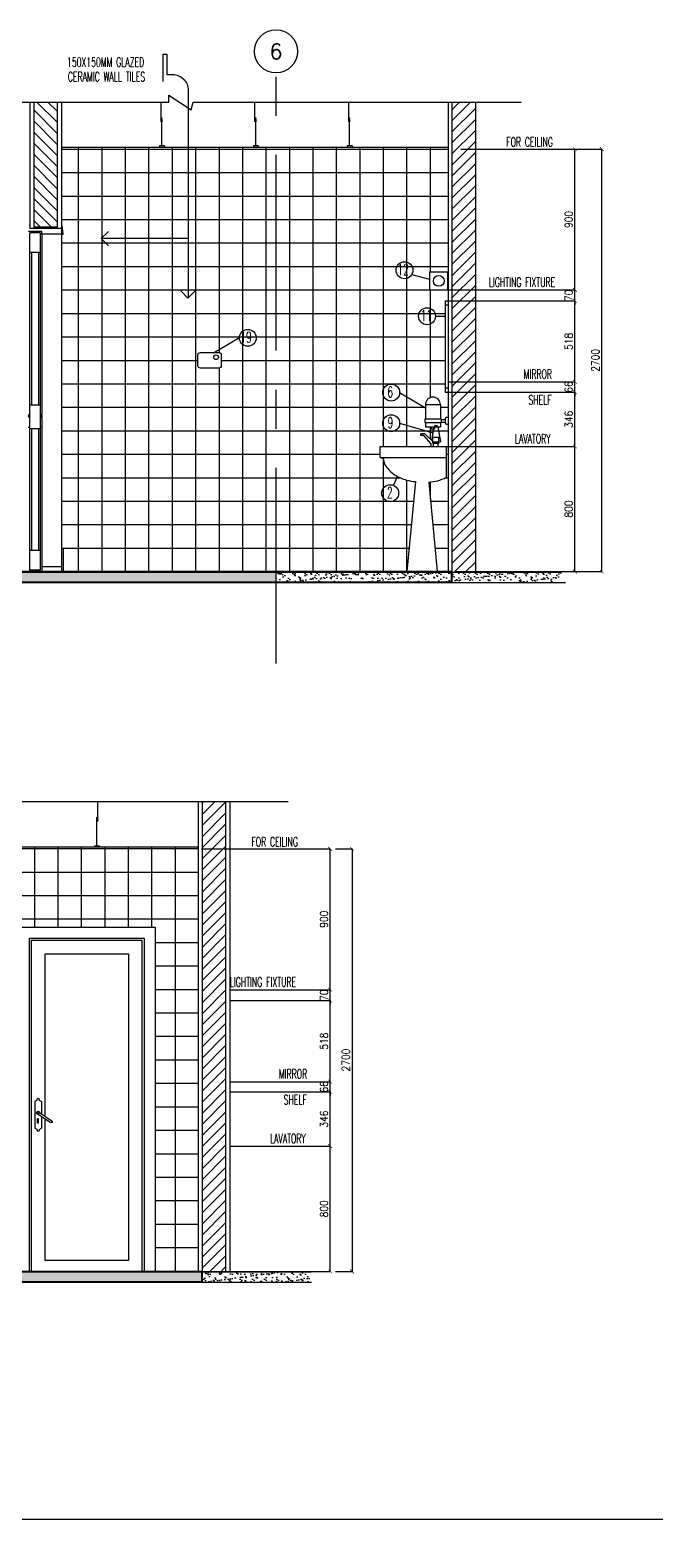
# Model space of a CAD drawing. Extents: x -139655 to -110778, y 166361 to 186286.
# Drawn here: x -131664 to -127663, y 166361 to 175879 of the extents above; entities that cross this region are included whole.
import ezdxf
from ezdxf.enums import TextEntityAlignment as Align

# ---------------------------------------------------------------- set-up
doc = ezdxf.new("R2010")
doc.units = 0
doc.header["$LTSCALE"] = 500
doc.header["$MEASUREMENT"] = 0
for name, pattern in [('CENTERX2', [4, 2.5, -0.5, 0.5, -0.5]), ('DASHED', [0.75, 0.5, -0.25]), ('HIDDEN2', [0.1875, 0.125, -0.0625])]:
    doc.linetypes.add(name, pattern=pattern)
doc.layers.get('0').update_dxf_attribs({"linetype": 'CONTINUOUS'})
doc.layers.get('DEFPOINTS').update_dxf_attribs({"linetype": 'CONTINUOUS'})
for name, color, linetype in [('AX-CR', 2, 'CONTINUOUS'), ('AX-TXT', 2, 'CONTINUOUS'), ('AXES', 11, 'CENTERX2'), ('CONC', 3, 'CONTINUOUS'), ('DIM1', 2, 'CONTINUOUS'), ('Dimout', 4, 'CONTINUOUS'), ('DW', 7, 'CONTINUOUS'), ('ELE', 3, 'CONTINUOUS'), ('ELV', 7, 'CONTINUOUS'), ('FIX', 2, 'CONTINUOUS'), ('HatchA', 11, 'CONTINUOUS'), ('Plaster', 7, 'CONTINUOUS'), ('SANI', 2, 'CONTINUOUS'), ('Tile', 5, 'CONTINUOUS'), ('TITLE', 1, 'CONTINUOUS'), ('TXT', 2, 'CONTINUOUS'), ('WALL', 6, 'CONTINUOUS'), ('WallPartition', 2, 'CONTINUOUS'), ('Windows', 9, 'CONTINUOUS')]:
    doc.layers.add(name, color=color, linetype=linetype)
doc.styles.add('DIM', font='simplex.shx', dxfattribs={"width": 0.85})
doc.styles.add('ROMANS', font='romans.shx', dxfattribs={"width": 0.6})
doc.dimstyles.new('DIM1-25', dxfattribs={"dimscale": 25, "dimtxt": 2, "dimasz": 1, "dimexe": 0.03, "dimexo": 0.03, "dimgap": 0.6, "dimtad": 1, "dimdec": 0, "dimdsep": 46, "dimtxsty": 'DIM', "dimblk1": 'ARCHTICK', "dimblk2": 'ARCHTICK', "dimsah": 1, "dimcen": 0.09, "dimdle": 0.03, "dimclrd": 256, "dimclrt": 2, "dimadec": 0, "dimazin": 0, "dimtfac": 1, "dimtdec": 0, "dimtix": 1, "dimtmove": 1, "dimatfit": 3, "dimldrblk": 'ARCHTICK', "dimfxl": 0, "dimtvp": 2, "dimtolj": 1, "dimtzin": 0, "dimarcsym": 0})
pattern_1 = [(37.5, (33211.824, -30124.08), (-1.574834, 48.170594), [0, -38, 0, -42.5, 0, -40.625]), (7.5, (33211.824, -30124.08), (44.244418, 70.553652), [0, -20.5, 0, -34.25, 0, -13.125]), (327.5, (33181.074, -30124.08), (77.8535465, 0.1414763), [0, -12.5, 0, -45, 0, -58.75]), (317.5, (33181.074, -30124.08), (75.153165, 21.941889), [0, -6.25, 0, -29.5, 0, -33.75])]

# ---------------------------------------------------------------- blocks, each defined once
blk = doc.blocks.new('A0-BOX')
at = {"layer": 'TITLE'}
blk.add_line((0, 0), (113.3, 0), dxfattribs=at)
blk = doc.blocks.new('_ARCHTICK')
at = {"color": 0, "linetype": 'ByBlock', "const_width": 0.15}
blk.add_lwpolyline([(-0.5, -0.5), (0.5, 0.5)], dxfattribs=at)
blk = doc.blocks.new('*D85')
at = {"layer": 'DEFPOINTS', "color": 0}
for p in [(-128907.8, 175116.6), (-128005.9, 175116.6), (-128937.6, 172416.6)]:
    blk.add_point(p, dxfattribs=at)
at = {"layer": 'Dimout', "color": 0, "lineweight": -2}
for p, q in [((-128907, 175116.6), (-128005.2, 175116.6)), ((-128936.8, 172416.6), (-128005.2, 172416.6))]:
    blk.add_line(p, q, dxfattribs=at)
at = {"layer": 'Dimout', "lineweight": -2}
blk.add_line((-128005.9, 172415.8), (-128005.9, 175117.3), dxfattribs=at)
at = {"layer": 'Dimout', "lineweight": -2, "xscale": 25, "yscale": 25, "zscale": 25}
for p, rotation in [((-128005.9, 175116.6), 90), ((-128005.9, 172416.6), 270)]:
    blk.add_blockref('_ARCHTICK', p, dxfattribs=dict(at, rotation=rotation))
at = {"layer": 'Dimout', "color": 2, "insert": (-128045.9, 173766.6), "char_height": 50, "attachment_point": 5, "rotation": 90, "style": 'DIM'}
blk.add_mtext('\\A1;2700', dxfattribs=at)
blk = doc.blocks.new('*D50')
at = {"layer": 'DEFPOINTS', "color": 0}
for p in [(-129174.9, 173216.6), (-128176.8, 173216.6), (-128937.6, 172416.6)]:
    blk.add_point(p, dxfattribs=at)
at = {"layer": 'Dimout', "color": 0, "lineweight": -2}
for p, q in [((-129174.1, 173216.6), (-128176.1, 173216.6)), ((-128936.8, 172416.6), (-128176.1, 172416.6))]:
    blk.add_line(p, q, dxfattribs=at)
at = {"layer": 'Dimout', "lineweight": -2}
blk.add_line((-128176.8, 172415.8), (-128176.8, 173217.3), dxfattribs=at)
at = {"layer": 'Dimout', "lineweight": -2, "xscale": 25, "yscale": 25, "zscale": 25}
for p, rotation in [((-128176.8, 173216.6), 90), ((-128176.8, 172416.6), 270)]:
    blk.add_blockref('_ARCHTICK', p, dxfattribs=dict(at, rotation=rotation))
at = {"layer": 'Dimout', "color": 2, "insert": (-128216.8, 172816.6), "char_height": 50, "attachment_point": 5, "rotation": 90, "style": 'DIM'}
blk.add_mtext('\\A1;800', dxfattribs=at)
blk = doc.blocks.new('*D58')
at = {"layer": 'DEFPOINTS', "color": 0}
for p in [(-129708.2, 170644.9), (-129708.2, 167944.9), (-129602.3, 167944.9)]:
    blk.add_point(p, dxfattribs=at)
at = {"layer": 'Dimout', "color": 0, "lineweight": -2}
for p, q in [((-129707.4, 170644.9), (-129601.5, 170644.9)), ((-129707.4, 167944.9), (-129601.5, 167944.9))]:
    blk.add_line(p, q, dxfattribs=at)
at = {"layer": 'Dimout', "lineweight": -2}
blk.add_line((-129602.3, 170645.7), (-129602.3, 167944.2), dxfattribs=at)
at = {"layer": 'Dimout', "lineweight": -2, "xscale": 25, "yscale": 25, "zscale": 25}
for p, rotation in [((-129602.3, 170644.9), 90), ((-129602.3, 167944.9), 270)]:
    blk.add_blockref('_ARCHTICK', p, dxfattribs=dict(at, rotation=rotation))
at = {"layer": 'Dimout', "color": 2, "insert": (-129642.3, 169294.9), "char_height": 50, "attachment_point": 5, "rotation": 90, "style": 'DIM'}
blk.add_mtext('\\A1;2700', dxfattribs=at)
blk = doc.blocks.new('*D52')
at = {"layer": 'DEFPOINTS', "color": 0}
for p in [(-130384.9, 169674.9), (-129742.3, 169674.9), (-130384.9, 169157.2)]:
    blk.add_point(p, dxfattribs=at)
at = {"layer": 'Dimout', "color": 0, "lineweight": -2}
for p, q in [((-130384.2, 169674.9), (-129741.6, 169674.9)), ((-130384.2, 169157.2), (-129741.6, 169157.2))]:
    blk.add_line(p, q, dxfattribs=at)
at = {"layer": 'Dimout', "lineweight": -2}
blk.add_line((-129742.3, 169156.5), (-129742.3, 169675.7), dxfattribs=at)
at = {"layer": 'Dimout', "lineweight": -2, "xscale": 25, "yscale": 25, "zscale": 25}
for p, rotation in [((-129742.3, 169674.9), 90), ((-129742.3, 169157.2), 270)]:
    blk.add_blockref('_ARCHTICK', p, dxfattribs=dict(at, rotation=rotation))
at = {"layer": 'Dimout', "color": 2, "insert": (-129782.3, 169416.1), "char_height": 50, "attachment_point": 5, "rotation": 90, "style": 'DIM'}
blk.add_mtext('\\A1;518', dxfattribs=at)
blk = doc.blocks.new('CALO')
for p, q in [((-0.0032, -0.089), (-0.0871, -0.1441)), ((-0.0067, -0.0131), (-0.0219, -0.0221)), ((-0.0219, -0.0221), (-0.0219, -0.1012)), ((-0.0067, -0.0131), (-0.0067, -0.0067)), ((0.0067, -0.0131), (0.0067, -0.0067)), ((0.0067, -0.0131), (0.0219, -0.0221)), ((0.0219, -0.0221), (0.0219, -0.1914)), ((0.0036, -0.0994), (-0.0803, -0.1545)), ((-0.0219, -0.1161), (-0.0219, -0.1914)), ((-0.0067, -0.2004), (-0.0219, -0.1914)), ((-0.0067, -0.2004), (-0.0067, -0.2067)), ((0.0067, -0.2004), (0.0219, -0.1914)), ((0.0067, -0.2004), (0.0067, -0.2067))]:
    blk.add_line(p, q)
blk.add_lwpolyline([(0.004, -0.1297), (-0.0009, -0.1297), (-0.0009, -0.1605), (0.004, -0.1605)], close=True)
blk.add_circle((0, -0.0943), 0.00622)
for centre, radius, start, end in [((0, -0.0067), 0.00674, 0, 180), ((0, -0.0943), 0.0107, 248.65552, 177.92469), ((-0.0837, -0.1493), 0.00621, 123.29011, 303.29011), ((0, -0.2067), 0.00674, 180, 0)]:
    blk.add_arc(centre, radius, start, end)
blk = doc.blocks.new('*D57')
at = {"layer": 'DEFPOINTS', "color": 0}
for p in [(-130384.9, 168744.9), (-129742.3, 168744.9), (-130595.4, 167944.9)]:
    blk.add_point(p, dxfattribs=at)
at = {"layer": 'Dimout', "color": 0, "lineweight": -2}
for p, q in [((-130384.2, 168744.9), (-129741.6, 168744.9)), ((-130594.7, 167944.9), (-129741.6, 167944.9))]:
    blk.add_line(p, q, dxfattribs=at)
at = {"layer": 'Dimout', "lineweight": -2}
blk.add_line((-129742.3, 167944.2), (-129742.3, 168745.7), dxfattribs=at)
at = {"layer": 'Dimout', "lineweight": -2, "xscale": 25, "yscale": 25, "zscale": 25}
for p, rotation in [((-129742.3, 168744.9), 90), ((-129742.3, 167944.9), 270)]:
    blk.add_blockref('_ARCHTICK', p, dxfattribs=dict(at, rotation=rotation))
at = {"layer": 'Dimout', "color": 2, "insert": (-129782.3, 168344.9), "char_height": 50, "attachment_point": 5, "rotation": 90, "style": 'DIM'}
blk.add_mtext('\\A1;800', dxfattribs=at)
blk = doc.blocks.new('*D54')
at = {"layer": 'DEFPOINTS', "color": 0}
for p in [(-130384.9, 169157.2), (-129742.3, 169157.2), (-130384.9, 169091.3)]:
    blk.add_point(p, dxfattribs=at)
at = {"layer": 'Dimout', "color": 0, "lineweight": -2}
for p, q in [((-130384.2, 169157.2), (-129741.6, 169157.2)), ((-130384.2, 169091.3), (-129741.6, 169091.3))]:
    blk.add_line(p, q, dxfattribs=at)
at = {"layer": 'Dimout', "lineweight": -2}
for p, q in [((-129742.3, 169157.2), (-129742.3, 169182.2)), ((-129742.3, 169091.3), (-129742.3, 169157.2)), ((-129742.3, 169091.3), (-129742.3, 169066.3))]:
    blk.add_line(p, q, dxfattribs=at)
at = {"layer": 'Dimout', "lineweight": -2, "xscale": 25, "yscale": 25, "zscale": 25}
for p, rotation in [((-129742.3, 169157.2), 270), ((-129742.3, 169091.3), 90)]:
    blk.add_blockref('_ARCHTICK', p, dxfattribs=dict(at, rotation=rotation))
at = {"layer": 'Dimout', "color": 2, "insert": (-129782.3, 169124.3), "char_height": 50, "attachment_point": 5, "rotation": 90, "style": 'DIM'}
blk.add_mtext('\\A1;66', dxfattribs=at)
blk = doc.blocks.new('*D53')
at = {"layer": 'DEFPOINTS', "color": 0}
for p in [(-130384.9, 169091.3), (-129742.3, 169091.3), (-130384.9, 168744.9)]:
    blk.add_point(p, dxfattribs=at)
at = {"layer": 'Dimout', "color": 0, "lineweight": -2}
for p, q in [((-130384.2, 169091.3), (-129741.6, 169091.3)), ((-130384.2, 168744.9), (-129741.6, 168744.9))]:
    blk.add_line(p, q, dxfattribs=at)
at = {"layer": 'Dimout', "lineweight": -2}
blk.add_line((-129742.3, 168744.2), (-129742.3, 169092), dxfattribs=at)
at = {"layer": 'Dimout', "lineweight": -2, "xscale": 25, "yscale": 25, "zscale": 25}
for p, rotation in [((-129742.3, 169091.3), 90), ((-129742.3, 168744.9), 270)]:
    blk.add_blockref('_ARCHTICK', p, dxfattribs=dict(at, rotation=rotation))
at = {"layer": 'Dimout', "color": 2, "insert": (-129782.3, 168918.1), "char_height": 50, "attachment_point": 5, "rotation": 90, "style": 'DIM'}
blk.add_mtext('\\A1;346', dxfattribs=at)
blk = doc.blocks.new('GAN')
for p, q in [((-0.0212, 0.1644), (-0.0212, 0.29)), ((-0.0155, 0.01), (-0.0155, 0.1918)), ((0, 0.01), (-0.031, 0.01)), ((-0.031, 0.01), (-0.031, 0)), ((0, 0.01), (0, 0))]:
    blk.add_line(p, q)
blk.add_lwpolyline([(-0.0118, 0.184), (-0.024, 0.1754), (-0.0113, 0.1703)])
blk = doc.blocks.new('*D56')
at = {"layer": 'DEFPOINTS', "color": 0}
for p in [(-130384.9, 169744.9), (-129742.3, 169744.9), (-130384.9, 169674.9)]:
    blk.add_point(p, dxfattribs=at)
at = {"layer": 'Dimout', "color": 0, "lineweight": -2}
for p, q in [((-130384.2, 169744.9), (-129741.6, 169744.9)), ((-130384.2, 169674.9), (-129741.6, 169674.9))]:
    blk.add_line(p, q, dxfattribs=at)
at = {"layer": 'Dimout', "lineweight": -2}
for p, q in [((-129742.3, 169744.9), (-129742.3, 169769.9)), ((-129742.3, 169674.9), (-129742.3, 169744.9)), ((-129742.3, 169674.9), (-129742.3, 169649.9))]:
    blk.add_line(p, q, dxfattribs=at)
at = {"layer": 'Dimout', "lineweight": -2, "xscale": 25, "yscale": 25, "zscale": 25}
for p, rotation in [((-129742.3, 169744.9), 270), ((-129742.3, 169674.9), 90)]:
    blk.add_blockref('_ARCHTICK', p, dxfattribs=dict(at, rotation=rotation))
at = {"layer": 'Dimout', "color": 2, "insert": (-129782.3, 169709.9), "char_height": 50, "attachment_point": 5, "rotation": 90, "style": 'DIM'}
blk.add_mtext('\\A1;70', dxfattribs=at)
blk = doc.blocks.new('*D55')
at = {"layer": 'DEFPOINTS', "color": 0}
for p in [(-130565.7, 170644.9), (-129742.3, 170644.9), (-130384.9, 169744.9)]:
    blk.add_point(p, dxfattribs=at)
at = {"layer": 'Dimout', "color": 0, "lineweight": -2}
for p, q in [((-130564.9, 170644.9), (-129741.6, 170644.9)), ((-130384.2, 169744.9), (-129741.6, 169744.9))]:
    blk.add_line(p, q, dxfattribs=at)
at = {"layer": 'Dimout', "lineweight": -2}
blk.add_line((-129742.3, 169744.2), (-129742.3, 170645.7), dxfattribs=at)
at = {"layer": 'Dimout', "lineweight": -2, "xscale": 25, "yscale": 25, "zscale": 25}
for p, rotation in [((-129742.3, 170644.9), 90), ((-129742.3, 169744.9), 270)]:
    blk.add_blockref('_ARCHTICK', p, dxfattribs=dict(at, rotation=rotation))
at = {"layer": 'Dimout', "color": 2, "insert": (-129782.3, 170194.9), "char_height": 50, "attachment_point": 5, "rotation": 90, "style": 'DIM'}
blk.add_mtext('\\A1;900', dxfattribs=at)
blk = doc.blocks.new('*D84')
at = {"layer": 'DEFPOINTS', "color": 0}
for p in [(-128988.8, 173628.9), (-128176.8, 173628.9), (-128988.8, 173562.9)]:
    blk.add_point(p, dxfattribs=at)
at = {"layer": 'Dimout', "color": 0, "lineweight": -2}
for p, q in [((-128988.1, 173628.9), (-128176.1, 173628.9)), ((-128988.1, 173562.9), (-128176.1, 173562.9))]:
    blk.add_line(p, q, dxfattribs=at)
at = {"layer": 'Dimout', "lineweight": -2}
for p, q in [((-128176.8, 173628.9), (-128176.8, 173653.9)), ((-128176.8, 173562.9), (-128176.8, 173628.9)), ((-128176.8, 173562.9), (-128176.8, 173537.9))]:
    blk.add_line(p, q, dxfattribs=at)
at = {"layer": 'Dimout', "lineweight": -2, "xscale": 25, "yscale": 25, "zscale": 25}
for p, rotation in [((-128176.8, 173628.9), 270), ((-128176.8, 173562.9), 90)]:
    blk.add_blockref('_ARCHTICK', p, dxfattribs=dict(at, rotation=rotation))
at = {"layer": 'Dimout', "color": 2, "insert": (-128216.8, 173595.9), "char_height": 50, "attachment_point": 5, "rotation": 90, "style": 'DIM'}
blk.add_mtext('\\A1;66', dxfattribs=at)
blk = doc.blocks.new('*D83')
at = {"layer": 'DEFPOINTS', "color": 0}
for p in [(-128988.8, 174146.6), (-128176.8, 174146.6), (-128988.8, 173628.9)]:
    blk.add_point(p, dxfattribs=at)
at = {"layer": 'Dimout', "color": 0, "lineweight": -2}
for p, q in [((-128988.1, 174146.6), (-128176.1, 174146.6)), ((-128988.1, 173628.9), (-128176.1, 173628.9))]:
    blk.add_line(p, q, dxfattribs=at)
at = {"layer": 'Dimout', "lineweight": -2}
blk.add_line((-128176.8, 173628.1), (-128176.8, 174147.3), dxfattribs=at)
at = {"layer": 'Dimout', "lineweight": -2, "xscale": 25, "yscale": 25, "zscale": 25}
for p, rotation in [((-128176.8, 174146.6), 90), ((-128176.8, 173628.9), 270)]:
    blk.add_blockref('_ARCHTICK', p, dxfattribs=dict(at, rotation=rotation))
at = {"layer": 'Dimout', "color": 2, "insert": (-128216.8, 173887.7), "char_height": 50, "attachment_point": 5, "rotation": 90, "style": 'DIM'}
blk.add_mtext('\\A1;518', dxfattribs=at)
blk = doc.blocks.new('*D82')
at = {"layer": 'DEFPOINTS', "color": 0}
for p in [(-129021.9, 174216.6), (-128176.8, 174216.6), (-128988.8, 174146.6)]:
    blk.add_point(p, dxfattribs=at)
at = {"layer": 'Dimout', "color": 0, "lineweight": -2}
for p, q in [((-129021.1, 174216.6), (-128176.1, 174216.6)), ((-128988.1, 174146.6), (-128176.1, 174146.6))]:
    blk.add_line(p, q, dxfattribs=at)
at = {"layer": 'Dimout', "lineweight": -2}
for p, q in [((-128176.8, 174216.6), (-128176.8, 174241.6)), ((-128176.8, 174146.6), (-128176.8, 174216.6)), ((-128176.8, 174146.6), (-128176.8, 174121.6))]:
    blk.add_line(p, q, dxfattribs=at)
at = {"layer": 'Dimout', "lineweight": -2, "xscale": 25, "yscale": 25, "zscale": 25}
for p, rotation in [((-128176.8, 174216.6), 270), ((-128176.8, 174146.6), 90)]:
    blk.add_blockref('_ARCHTICK', p, dxfattribs=dict(at, rotation=rotation))
at = {"layer": 'Dimout', "color": 2, "insert": (-128216.8, 174181.6), "char_height": 50, "attachment_point": 5, "rotation": 90, "style": 'DIM'}
blk.add_mtext('\\A1;70', dxfattribs=at)
blk = doc.blocks.new('*D81')
at = {"layer": 'DEFPOINTS', "color": 0}
for p in [(-128907.8, 175116.6), (-128176.8, 175116.6), (-128886.5, 174216.6)]:
    blk.add_point(p, dxfattribs=at)
at = {"layer": 'Dimout', "color": 0, "lineweight": -2}
for p, q in [((-128907, 175116.6), (-128176.1, 175116.6)), ((-128885.8, 174216.6), (-128176.1, 174216.6))]:
    blk.add_line(p, q, dxfattribs=at)
at = {"layer": 'Dimout', "lineweight": -2}
blk.add_line((-128176.8, 174215.8), (-128176.8, 175117.3), dxfattribs=at)
at = {"layer": 'Dimout', "lineweight": -2, "xscale": 25, "yscale": 25, "zscale": 25}
for p, rotation in [((-128176.8, 175116.6), 90), ((-128176.8, 174216.6), 270)]:
    blk.add_blockref('_ARCHTICK', p, dxfattribs=dict(at, rotation=rotation))
at = {"layer": 'Dimout', "color": 2, "insert": (-128216.8, 174666.6), "char_height": 50, "attachment_point": 5, "rotation": 90, "style": 'DIM'}
blk.add_mtext('\\A1;900', dxfattribs=at)
blk = doc.blocks.new('*D49')
at = {"layer": 'DEFPOINTS', "color": 0}
for p in [(-128988.8, 173562.9), (-128176.8, 173562.9), (-129174.9, 173216.6)]:
    blk.add_point(p, dxfattribs=at)
at = {"layer": 'Dimout', "color": 0, "lineweight": -2}
for p, q in [((-128988.1, 173562.9), (-128176.1, 173562.9)), ((-129174.1, 173216.6), (-128176.1, 173216.6))]:
    blk.add_line(p, q, dxfattribs=at)
at = {"layer": 'Dimout', "lineweight": -2}
blk.add_line((-128176.8, 173215.8), (-128176.8, 173563.7), dxfattribs=at)
at = {"layer": 'Dimout', "lineweight": -2, "xscale": 25, "yscale": 25, "zscale": 25}
for p, rotation in [((-128176.8, 173562.9), 90), ((-128176.8, 173216.6), 270)]:
    blk.add_blockref('_ARCHTICK', p, dxfattribs=dict(at, rotation=rotation))
at = {"layer": 'Dimout', "color": 2, "insert": (-128216.8, 173389.7), "char_height": 50, "attachment_point": 5, "rotation": 90, "style": 'DIM'}
blk.add_mtext('\\A1;346', dxfattribs=at)
blk = doc.blocks.new('AXU')
at = {"layer": 'AX-CR'}
blk.add_circle((0, 350), 350, dxfattribs=at)
at = {"layer": 'AX-TXT', "style": 'ROMANS'}
blk.add_attdef('AX', text='', height=250, dxfattribs=at).set_placement((0, 350), align=Align.MIDDLE)
blk = doc.blocks.new('walling')
at = {"layer": 'ELV'}
blk.add_line((0.1363, -1.1797), (-0.4198, -1.1797), dxfattribs=at)
blk.add_lwpolyline([(-0.025, -0.176), (-0.025, 0), (0, 0), (0, -0.1306), (0.0363, -0.1306, -0.414214), (0.1363, -0.2306), (0.1363, -1.5582)], format="xyb", dxfattribs=at)
at = {"layer": 'WALL'}
for p, q in [((-0.4198, -1.1797), (-0.3736, -1.1334)), ((-0.4198, -1.1797), (-0.3736, -1.2259)), ((0.1345, -1.56), (0.0882, -1.5137)), ((0.1345, -1.56), (0.1808, -1.5137))]:
    blk.add_line(p, q, dxfattribs=at)
at = {"layer": 'TXT', "style": 'ROMANS', "width": 0.6}
for s, p in [('150X150MM GLAZED', (-0.639, -0.0816)), ('CERAMIC WALL TILES', (-0.6331, -0.1746))]:
    blk.add_text(s, height=0.06, dxfattribs=at).set_placement(p)

msp = doc.modelspace()

# ---------------------------------------------------------------- hatches: boundary and pattern name
at = {"layer": 'HatchA'}
h = msp.add_hatch(dxfattribs=at)
h.set_pattern_fill('ANSI31', color=256, scale=400, style=0)
h.set_pattern_definition([(135, (-390630.263, -24412.69), (35.355339, 35.355339), [])])
h.paths.add_polyline_path([(-131638.8, 175416.6), (-131488.8, 175416.6), (-131488.8, 174616.6), (-131638.8, 174616.6)])
h = msp.add_hatch(dxfattribs=at)
h.set_pattern_fill('ANSI31', color=256, scale=400, style=0)
h.set_pattern_definition([(45, (32810.52, -56079.54), (-35.355339, 35.355339), [])])
h.paths.add_polyline_path([(-128813.8, 175416.6), (-128963.8, 175416.6), (-128963.8, 172410.6), (-128813.8, 172410.6)])
h = msp.add_hatch(dxfattribs=at)
h.set_pattern_fill('ANSI31', color=256, scale=400, style=0)
h.set_pattern_definition([(45, (77305.73, -32521.77), (-35.355339, 35.355339), [])])
h.paths.add_polyline_path([(-130411.9, 170944.9), (-130561.9, 170944.9), (-130561.9, 167929.9), (-130411.9, 167929.9)])
at = {"layer": 'Windows'}
h = msp.add_hatch(dxfattribs=at)
h.set_pattern_fill('AR-SAND', color=256, scale=25, style=0)
h.set_pattern_definition(pattern_1)
h.paths.add_polyline_path([(-130088.8, 172410.6), (-133434.8, 172410.6), (-133434.8, 172350.6), (-130088.8, 172350.6)])
h = msp.add_hatch(dxfattribs=at)
h.set_pattern_fill('AR-SAND', color=256, scale=25, style=0)
h.set_pattern_definition(pattern_1)
h.paths.add_polyline_path([(-128967.8, 172410.6), (-130088.8, 172410.6), (-130088.8, 172350.6), (-128967.8, 172350.6)])
h = msp.add_hatch(dxfattribs=at)
h.set_pattern_fill('AR-SAND', color=256, scale=25, style=0)
h.set_pattern_definition(pattern_1)
h.paths.add_polyline_path([(-128264.9, 172410.6), (-128963.8, 172410.6), (-128963.8, 172346.6), (-128264.9, 172346.6)])
h = msp.add_hatch(dxfattribs=at)
h.set_pattern_fill('AR-SAND', color=256, scale=25, style=0)
h.set_pattern_definition(pattern_1)
h.paths.add_polyline_path([(-130565.9, 167938.9), (-134887.5, 167938.9), (-134887.5, 167878.9), (-130565.9, 167878.9)])
h = msp.add_hatch(dxfattribs=at)
h.set_pattern_fill('AR-SAND', color=256, scale=25, style=0)
h.set_pattern_definition(pattern_1)
h.paths.add_polyline_path([(-129863, 167938.9), (-130561.9, 167938.9), (-130561.9, 167874.9), (-129863, 167874.9)])

# ---------------------------------------------------------------- linework, layer by layer
for p, q in [((-128990.5, 175126.6), (-131460.1, 175126.6)), ((-130590.6, 170654.9), (-137328.2, 170654.9))]:
    msp.add_line(p, q)
at = {"layer": 'AXES'}
msp.add_line((-130088.8, 171828.9), (-130088.8, 175602.8), dxfattribs=at)
at = {"layer": 'CONC'}
msp.add_lwpolyline([(-130588.6, 173732.6), (-130588.6, 173800.6, -0.414214), (-130572.6, 173816.6), (-130454.6, 173816.6, -0.414214), (-130438.6, 173800.6), (-130438.6, 173732.6, -0.414214), (-130454.6, 173716.6), (-130572.6, 173716.6, -0.414214)], format="xyb", close=True, dxfattribs=at)
at = {"layer": 'DIM1'}
msp.add_circle((-130472.2, 173786.1), 15.1, dxfattribs=at)
at = {"layer": 'DW'}
for p, q in [((-129219.2, 174316.1), (-129107.7, 174286.1)), ((-129068.9, 174048.5), (-129006.9, 174048.5)), ((-130323, 173910.4), (-130487.7, 173813.4)), ((-129298, 173560.4), (-129133.3, 173463.4)), ((-129298.1, 173364.4), (-129085, 173302.7)), ((-129336.4, 172966.8), (-129312.6, 173025))]:
    msp.add_line(p, q, dxfattribs=at)
at = {"layer": 'ELE'}
for points in [[(-132130.9, 175416.6), (-130774.6, 175416.6), (-130774.6, 175461.7), (-130631.2, 175368.3), (-130619.4, 175416.6), (-130352.6, 175416.6), (-128520.3, 175416.6)], [(-130012, 170944.9), (-133892.6, 170944.9), (-133892.6, 170990.1), (-134036, 170896.7), (-134047.9, 170944.9), (-134047.9, 170944.9), (-137847, 170944.9)]]:
    msp.add_lwpolyline(points, dxfattribs=at)
at = {"layer": 'FIX', "color": 2}
for centre in [(-129267, 174342.3), (-129122.9, 174048.5), (-130269, 173910.4), (-129352, 173560.4), (-129352, 173364.4), (-129358.4, 172917.5)]:
    msp.add_circle(centre, 54, dxfattribs=at)
at = {"layer": 'Plaster'}
for p, q in [((-131663.8, 175416.6), (-131663.8, 174609.2)), ((-131461.8, 175416.6), (-131461.8, 174609.2)), ((-128988.8, 175416.6), (-128988.8, 172416.6)), ((-131460.1, 175126.6), (-131460.1, 175116.6)), ((-128990.5, 175126.6), (-128990.5, 175116.6)), ((-128963.8, 172416.6), (-133438.8, 172416.6)), ((-128963.8, 172410.6), (-133438.8, 172410.6)), ((-131461.8, 172446.6), (-131587.3, 172446.6)), ((-128264.9, 172413.6), (-128813.8, 172413.6)), ((-130586.9, 170944.9), (-130586.9, 167944.9)), ((-130384.9, 170944.9), (-130384.9, 167941.9)), ((-130590.6, 170654.9), (-130590.6, 170644.9)), ((-130590.6, 170654.9), (-130590.6, 170644.9)), ((-130590.6, 170654.9), (-130590.6, 170644.9)), ((-130561.9, 167944.9), (-137356.9, 167944.9)), ((-130561.9, 167938.9), (-137356.9, 167938.9)), ((-129863, 167941.9), (-130411.9, 167941.9))]:
    msp.add_line(p, q, dxfattribs=at)
at = {"layer": 'SANI'}
for p, q in [((-129105.6, 174216.6), (-129105.6, 174331.6)), ((-129105.6, 174331.6), (-128990.5, 174331.6)), ((-128990.5, 174216.6), (-128990.5, 174331.6)), ((-129105.6, 174216.6), (-128990.5, 174216.6)), ((-129006.9, 174146.6), (-128988.8, 174146.6)), ((-129006.9, 174146.6), (-129006.9, 173562.9)), ((-129006.9, 174120.3), (-128988.8, 174120.3)), ((-129006.9, 173591.7), (-128988.8, 173591.7)), ((-129006.9, 173562.9), (-128988.8, 173562.9)), ((-129133.3, 173483.7), (-129133.3, 173392.7)), ((-129133.3, 173483.7), (-129037.4, 173483.7)), ((-129037.4, 173483.7), (-129037.4, 173392.7)), ((-129137.1, 173392.7), (-129137.1, 173369.7)), ((-129137.1, 173392.7), (-129033.5, 173392.7)), ((-129137.1, 173369.7), (-129033.5, 173369.7)), ((-129133.3, 173369.7), (-129133.3, 173341.3)), ((-129133.3, 173341.3), (-129037.4, 173341.3)), ((-129095.9, 173341.3), (-129095.9, 173329.8)), ((-129095.9, 173329.8), (-129074.8, 173329.8)), ((-129093.2, 173255.1), (-129077.4, 173341.9)), ((-129074.8, 173341.3), (-129074.8, 173329.8)), ((-129054.8, 173341.9), (-129037.4, 173245.7)), ((-129037.4, 173369.7), (-129037.4, 173341.3)), ((-129033.5, 173392.7), (-129033.5, 173369.7)), ((-129033.5, 173387.5), (-129006.9, 173387.5)), ((-129033.5, 173372.2), (-129006.9, 173372.2)), ((-129006.9, 173393.4), (-129006.9, 173368.1)), ((-128997.3, 173403), (-128991.6, 173403)), ((-128997.3, 173358.5), (-128991.6, 173358.5)), ((-129136.2, 173296.4), (-129163.3, 173296.4)), ((-129163.3, 173285.4), (-129163.3, 173296.4)), ((-129143.7, 173285.4), (-129163.3, 173285.4)), ((-129097.2, 173232.2), (-129143.7, 173285.4)), ((-129136.2, 173296.4), (-129086, 173248.3)), ((-129097.2, 173216.9), (-129097.2, 173232.2)), ((-129086, 173236.9), (-129086, 173275.3)), ((-129086, 173245.7), (-129037.4, 173245.7)), ((-129081.2, 173216.9), (-129081.2, 173236.9)), ((-129052.4, 173216.9), (-129052.4, 173236.9)), ((-129047.6, 173236.9), (-129047.6, 173275.3)), ((-129422.4, 173205.9), (-129422.4, 173216.9))]:
    msp.add_line(p, q, dxfattribs=at)
at = {"layer": 'SANI', "linetype": 'Continuous'}
for p, q in [((-129422.4, 173216.9), (-129001.6, 173216.9)), ((-129422.4, 173145), (-129422.4, 173216.6)), ((-129422.4, 173145), (-129001.6, 173145)), ((-129001.6, 173216.9), (-129001.6, 173019.2)), ((-129197, 172991.3), (-129251.1, 172416.6)), ((-129111.5, 172989), (-129057.6, 172416.6))]:
    msp.add_line(p, q, dxfattribs=at)
at = {"layer": 'SANI', "linetype": 'DASHED'}
msp.add_lwpolyline([(-129086, 173275.3), (-129047.6, 173275.3)], dxfattribs=at)
msp.add_lwpolyline([(-129086, 173236.9), (-129047.6, 173236.9, -0.499277)], format="xyb", dxfattribs=at)
at = {"layer": 'SANI', "linetype": 'Continuous'}
msp.add_lwpolyline([(-129420.8, 173145, -0.355712), (-129401.8, 173130, 0.103437), (-129386.5, 173090.7, 0.107169), (-129330.3, 173035.3, 0.077294), (-129253.7, 173001.8, 0.037007), (-129197, 172991.3, 0.037007)], format="xyb", dxfattribs=at)
at = {"layer": 'SANI'}
msp.add_circle((-129048.1, 174274.1), 34.4, dxfattribs=at)
for centre, radius, start, end in [((-129085.3, 173483.7), 47.9, 0, 180), ((-129066.1, 173339.7), 11.5, 9.52728, 170.47272), ((-128997.3, 173393.4), 9.59, 90, 180), ((-128997.3, 173368.1), 9.59, 180, 270)]:
    msp.add_arc(centre, radius, start, end, dxfattribs=at)
at = {"layer": 'SANI', "linetype": 'Continuous'}
msp.add_arc((-129117.7, 173225.8), 237, 271.49961, 299.3242, dxfattribs=at)
at = {"layer": 'Tile'}
for p, q in [((-131351.3, 172416.6), (-131351.3, 175126.6)), ((-131201.3, 172416.6), (-131201.3, 175126.6)), ((-131051.3, 172416.6), (-131051.3, 175126.6)), ((-130901.3, 172416.6), (-130901.3, 175126.6)), ((-130751.3, 172416.6), (-130751.3, 175126.6)), ((-130601.3, 172416.6), (-130601.3, 175126.6)), ((-130451.3, 173816.2), (-130451.3, 175126.6)), ((-130301.3, 172416.6), (-130301.3, 175126.6)), ((-130151.3, 172416.6), (-130151.3, 175126.6)), ((-130001.3, 172416.6), (-130001.3, 175126.6)), ((-129851.3, 172416.6), (-129851.3, 175126.6)), ((-129701.3, 172416.6), (-129701.3, 175126.6)), ((-129551.3, 172416.6), (-129551.3, 175126.6)), ((-129401.3, 173216.9), (-129401.3, 175126.6)), ((-129251.3, 173216.9), (-129251.3, 175126.6)), ((-129101.3, 174331.6), (-129101.3, 175126.6)), ((-131461.8, 175116.6), (-128988.8, 175116.6)), ((-131461.8, 174966.6), (-128988.8, 174966.6)), ((-131461.8, 174816.6), (-128988.8, 174816.6)), ((-131461.8, 174666.6), (-128988.8, 174666.6)), ((-131461.8, 174516.6), (-128988.8, 174516.6)), ((-131461.8, 174366.6), (-128988.8, 174366.6)), ((-131461.8, 174216.6), (-128988.8, 174216.6)), ((-129101.3, 173528.9), (-129101.3, 174216.6)), ((-131461.8, 174066.6), (-129006.9, 174066.6)), ((-131461.8, 173916.6), (-129006.9, 173916.6)), ((-131461.8, 173766.6), (-130588.6, 173766.6)), ((-130451.3, 172416.6), (-130451.3, 173716.9)), ((-130438.6, 173766.6), (-129006.9, 173766.6)), ((-131461.8, 173616.6), (-129006.9, 173616.6)), ((-131461.8, 173466.6), (-129133.3, 173466.6)), ((-129037.4, 173466.6), (-128988.8, 173466.6)), ((-131461.8, 173316.6), (-128988.8, 173316.6)), ((-129101.3, 173262.9), (-129101.3, 173341.3)), ((-131461.8, 173166.6), (-129422.4, 173166.6)), ((-129401.3, 172416.6), (-129401.3, 173127.2)), ((-129001.6, 173166.6), (-128988.8, 173166.6)), ((-131461.8, 173016.6), (-129295.5, 173016.6)), ((-129251.3, 172416.6), (-129251.3, 173001.2)), ((-129101.3, 172880.6), (-129101.3, 172989.4)), ((-129010.3, 173016.6), (-128988.8, 173016.6)), ((-131461.8, 172866.6), (-129208.7, 172866.6)), ((-129100, 172866.6), (-128988.8, 172866.6)), ((-131461.8, 172716.6), (-129222.9, 172716.6)), ((-129085.8, 172716.6), (-128988.8, 172716.6)), ((-131461.8, 172566.6), (-129237, 172566.6)), ((-129071.7, 172566.6), (-128988.8, 172566.6)), ((-131634.4, 170654.9), (-131634.4, 170144.9)), ((-131484.4, 170654.9), (-131484.4, 170144.9)), ((-131334.4, 170654.9), (-131334.4, 170144.9)), ((-131184.4, 170654.9), (-131184.4, 170144.9)), ((-131034.4, 170654.9), (-131034.4, 170144.9)), ((-130884.4, 170654.9), (-130884.4, 170144.9)), ((-130734.4, 170654.9), (-130734.4, 167944.9)), ((-130586.9, 170644.9), (-137331.9, 170644.9)), ((-130586.9, 170494.9), (-136856.9, 170494.9)), ((-130586.9, 170344.9), (-136856.9, 170344.9)), ((-130586.9, 170194.9), (-136856.9, 170194.9)), ((-130586.9, 170044.9), (-130861.9, 170044.9)), ((-130586.9, 169894.9), (-130861.9, 169894.9)), ((-130586.9, 169744.9), (-130861.9, 169744.9)), ((-130586.9, 169594.9), (-130861.9, 169594.9)), ((-130586.9, 169444.9), (-130861.9, 169444.9)), ((-130586.9, 169294.9), (-130861.9, 169294.9)), ((-130586.9, 169144.9), (-130861.9, 169144.9)), ((-130586.9, 168994.9), (-130861.9, 168994.9)), ((-130586.9, 168844.9), (-130861.9, 168844.9)), ((-130586.9, 168694.9), (-130861.9, 168694.9)), ((-130586.9, 168544.9), (-130861.9, 168544.9)), ((-130586.9, 168394.9), (-130861.9, 168394.9)), ((-130586.9, 168244.9), (-130861.9, 168244.9)), ((-130586.9, 168094.9), (-130861.9, 168094.9))]:
    msp.add_line(p, q, dxfattribs=at)
at = {"layer": 'WALL'}
for p, q in [((-131638.8, 175416.6), (-131638.8, 174616.6)), ((-131488.8, 175416.6), (-131488.8, 174616.6)), ((-128963.8, 175416.6), (-128963.8, 172346.6)), ((-128813.8, 175416.6), (-128813.8, 172410.6)), ((-131488.8, 174616.6), (-131638.8, 174616.6)), ((-128967.8, 172410.6), (-128967.8, 172350.6)), ((-128264.9, 172410.6), (-128963.8, 172410.6)), ((-138987.7, 172346.6), (-128237, 172346.6)), ((-133434.8, 172350.6), (-128967.8, 172350.6)), ((-130561.9, 170944.9), (-130561.9, 167874.9)), ((-130411.9, 170944.9), (-130411.9, 167938.9)), ((-130565.9, 167938.9), (-130565.9, 167878.9)), ((-129863, 167938.9), (-130561.9, 167938.9)), ((-129861.6, 167874.9), (-138055.8, 167874.9)), ((-130565.9, 167878.9), (-137352.9, 167878.9))]:
    msp.add_line(p, q, dxfattribs=at)
at = {"layer": 'WallPartition', "linetype": 'HIDDEN2', "const_width": 2}
for points in [[(-133436.8, 172410.6), (-133436.8, 172348.6), (-128965.8, 172348.6), (-128965.8, 172410.6)], [(-130563.9, 167938.9), (-130563.9, 167876.9), (-137354.9, 167876.9), (-137354.9, 167938.9)]]:
    msp.add_lwpolyline(points, dxfattribs=at)
at = {"layer": 'Windows'}
for p, q in [((-131587.3, 174590.6), (-131672.9, 174590.6)), ((-131663.8, 174627.5), (-131668.4, 174627.5)), ((-131461.8, 174609.2), (-131663.8, 174609.2)), ((-131663.8, 172425.9), (-131663.8, 174581.2)), ((-131596.5, 174581.2), (-131663.8, 174581.2)), ((-131596.5, 174581.2), (-131596.5, 172425.9)), ((-131587.3, 174571.9), (-131587.3, 174590.6)), ((-131461.8, 174571.9), (-131587.3, 174571.9)), ((-131587.3, 174571.9), (-131587.3, 173415.6)), ((-131461.8, 174627.5), (-131457.2, 174627.5)), ((-131461.8, 174609.2), (-131461.8, 172416.6)), ((-131461.8, 174571.9), (-131450.4, 174571.9)), ((-131450.4, 174571.9), (-131457.2, 174627.5)), ((-131596.5, 174455.9), (-131663.8, 174455.9)), ((-131652.7, 174455.9), (-131652.7, 173479.2)), ((-131607.6, 174455.9), (-131607.6, 173479.2)), ((-131596.5, 173479.2), (-131663.8, 173479.2)), ((-131586.6, 173411.7), (-131586.6, 173339)), ((-131673.7, 173339), (-131663.8, 173339)), ((-131596.5, 173328.2), (-131663.8, 173328.2)), ((-131652.7, 173328.2), (-131652.7, 172551.2)), ((-131607.6, 173328.2), (-131607.6, 172551.2)), ((-131586.6, 173339), (-131596.5, 173339)), ((-131587.3, 173339), (-131587.3, 172416.6)), ((-131461.8, 172566.6), (-131450.7, 172566.6)), ((-131450.7, 172566.6), (-131450.7, 172416.6)), ((-131596.5, 172551.2), (-131663.8, 172551.2)), ((-131596.5, 172425.9), (-131663.8, 172425.9))]:
    msp.add_line(p, q, dxfattribs=at)
msp.add_lwpolyline([(-131736.9, 170144.9), (-130861.9, 170144.9), (-130861.9, 167944.9), (-131736.9, 167944.9)], close=True, dxfattribs=at)
for points in [[(-131666.2, 167944.9), (-131666.2, 170074.2), (-130932.6, 170074.2), (-130932.6, 167944.9)], [(-131652.7, 167944.9), (-131652.7, 170060.7), (-130946.1, 170060.7), (-130946.1, 167944.9)], [(-131566.2, 168936.1), (-131566.2, 169974.2), (-131032.6, 169974.2), (-131032.6, 168014.9), (-131566.2, 168014.9), (-131566.2, 168921.2)]]:
    msp.add_lwpolyline(points, dxfattribs=at)
for centre, start, end in [((-131663.8, 173411.7), 90, 270), ((-131596.5, 173411.7), 270, 90)]:
    msp.add_arc(centre, 9.89, start, end, dxfattribs=at)

# ---------------------------------------------------------------- block references
for name, p, xscale, yscale, zscale in [('A0-BOX', (-139654.8, 166361.3), 250, 250, 250), ('GAN', (-130802.8, 175126.6), 1000, 1000, 1000), ('GAN', (-130202.8, 175126.6), 1000, 1000, 1000), ('GAN', (-129602.8, 175126.6), 1000, 1000, 1000), ('GAN', (-131249.4, 170654.9), -1000, 1000, 1000), ('CALO', (-131610, 169051.7), -1000, 1000, 1000)]:
    msp.add_blockref(name, p, dxfattribs=dict(xscale=xscale, yscale=yscale, zscale=zscale))
at = {"layer": 'AXES'}
ref = msp.add_blockref('AXU', (-130088.8, 175602.8), dxfattribs=dict(at, xscale=0.3942857142828871, yscale=0.3942857142828871, zscale=0.3942857142857143))
ref.add_attrib('AX', '6', dxfattribs={"layer": 'AX-TXT', "color": 6, "height": 98.6, "style": 'ROMANS'}).set_placement((-130088.8, 175740.8), align=Align.MIDDLE)
at = {"layer": 'WALL', "xscale": 1000, "yscale": 1000, "zscale": 1000}
msp.add_blockref('walling', (-130786.6, 175723.8), dxfattribs=at)

# ---------------------------------------------------------------- texts
at = {"layer": 'TXT', "style": 'ROMANS', "width": 0.6}
for s, height, p in [('FOR CEILING', 60, (-128615.8, 175132.1)), ('12', 70, (-129311.4, 174311.4)), ('LIGHTING FIXTURE', 60, (-128727.6, 174235.8)), ('11', 70, (-129163.3, 174017.7)), ('19', 70, (-130315.9, 173879.6)), ('MIRROR', 60, (-128504.9, 173648.1)), ('6', 70, (-129376.3, 173529.6)), ('SHELF', 60, (-128474.1, 173483.7)), ('9', 70, (-129375.5, 173333.5)), ('LAVATORY', 60, (-128561.5, 173235.8)), ('2', 70, (-129379.2, 172886.6)), ('FOR CEILING', 60, (-130246.1, 170660.5)), ('LIGHTING FIXTURE', 60, (-130384.7, 169764.2)), ('MIRROR', 60, (-130070.5, 169176.5)), ('SHELF', 60, (-130039.6, 169012.1)), ('LAVATORY', 60, (-130127, 168764.2))]:
    msp.add_text(s, height=height, dxfattribs=at).set_placement(p)

# ---------------------------------------------------------------- dimensions: what is measured, and where the dimension line sits
at = {"layer": 'Dimout'}
for base, p1, p2, picture, middle in [((-128005.9, 175116.6), (-128937.6, 172416.6), (-128907.8, 175116.6), '*D85', (-128045.9, 173766.6)), ((-128176.8, 175116.6), (-128886.5, 174216.6), (-128907.8, 175116.6), '*D81', (-128216.8, 174666.6)), ((-128176.8, 174216.6), (-128988.8, 174146.6), (-129021.9, 174216.6), '*D82', (-128216.8, 174181.6)), ((-128176.8, 174146.6), (-128988.8, 173628.9), (-128988.8, 174146.6), '*D83', (-128216.8, 173887.7)), ((-128176.8, 173628.9), (-128988.8, 173562.9), (-128988.8, 173628.9), '*D84', (-128216.8, 173595.9)), ((-128176.8, 173562.9), (-129174.9, 173216.6), (-128988.8, 173562.9), '*D49', (-128216.8, 173389.7)), ((-128176.8, 173216.6), (-128937.6, 172416.6), (-129174.9, 173216.6), '*D50', (-128216.8, 172816.6)), ((-129742.3, 170644.9), (-130384.9, 169744.9), (-130565.7, 170644.9), '*D55', (-129782.3, 170194.9)), ((-129602.3, 167944.9), (-129708.2, 170644.9), (-129708.2, 167944.9), '*D58', (-129642.3, 169294.9)), ((-129742.3, 169744.9), (-130384.9, 169674.9), (-130384.9, 169744.9), '*D56', (-129782.3, 169709.9)), ((-129742.3, 169674.9), (-130384.9, 169157.2), (-130384.9, 169674.9), '*D52', (-129782.3, 169416.1)), ((-129742.3, 169157.2), (-130384.9, 169091.3), (-130384.9, 169157.2), '*D54', (-129782.3, 169124.3)), ((-129742.3, 169091.3), (-130384.9, 168744.9), (-130384.9, 169091.3), '*D53', (-129782.3, 168918.1)), ((-129742.3, 168744.9), (-130595.4, 167944.9), (-130384.9, 168744.9), '*D57', (-129782.3, 168344.9))]:
    dim = msp.add_linear_dim(base=base, p1=p1, p2=p2, angle=90, dimstyle='DIM1-25', dxfattribs=at)
    dim.commit()
    dim.dimension.update_dxf_attribs({"geometry": picture, "text_midpoint": middle})

doc.saveas('drawing.dxf')
